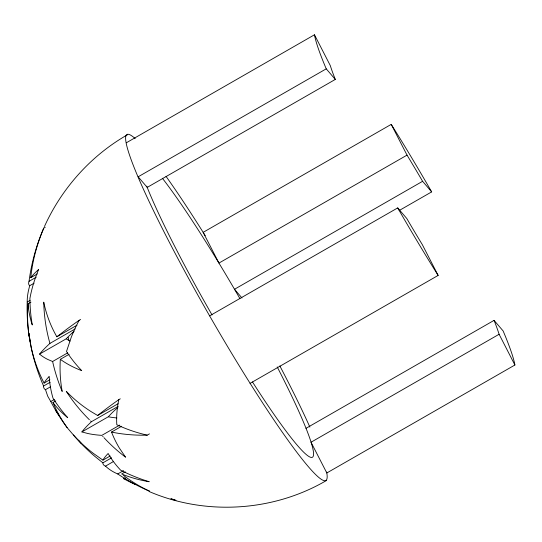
<?xml version="1.0" encoding="UTF-8"?>
<svg xmlns="http://www.w3.org/2000/svg" width="542" height="542" viewBox="0 0 542 542"><rect width="100%" height="100%" fill="white"/><g stroke="black" fill="none" stroke-linecap="round" stroke-linejoin="round"><path stroke-width="0.81" d="M45.257 227.213L43.8 228.047A194.205 189.924 -56 0 0 29.038 281.325L28.726 282.389A161.326 20.406 -29.2 0 0 29.756 285.668A170.628 69.41 -32.3 0 0 27.208 302.009C26.687 317.517 28.028 333.086 31.361 348.242A196.109 191.787 -56 0 0 43.597 386.019A198.623 25.122 -29.2 0 0 45.501 389.678L47.703 396.155L50.772 401.534A197.518 194.232 0.8 0 0 67.127 427.611L73.394 434.962A197.972 193.609 -56 0 0 95.026 456.533L102.851 462.821M30.955 302.118L28.055 303.777L27.71 309.292A197.335 161.347 -22.2 0 0 29.139 336.365M44.43 226.542C61.741 188.27 91.07 155.452 127.634 134.66M30.216 341.69L28.807 333.201L31.361 348.242A192.173 164.66 -38.9 0 0 44.078 383.079L44.695 382.015A198.467 20.657 -29.3 0 1 48.563 377.13L49.159 376.487L49.315 378.458A196.441 139.294 -24.4 0 0 53.008 398.201A191.685 174.294 -41.7 0 0 67.696 417.665A196.8 129.85 -34.6 0 1 52.953 402.543L55.806 400.904M119.802 425.057L101.855 435.355L100.588 435.273A199.524 81.158 -32.3 0 1 87.533 433.431L81.903 431.933L108.312 416.771L111.577 413.322A166.306 21.036 -29.2 0 1 117.878 407.448M118.224 406.324L91.415 421.71L88.014 425.023A194.395 24.586 -29.2 0 0 81.903 431.933M67.662 352.862L52.615 361.5L48.021 359.563A184.239 74.945 -32.3 0 1 39.586 354.102A194.659 24.62 -29.2 0 1 49.932 343.404A166.333 162.661 -56 0 1 43.739 302.158A151.645 129.931 -38.9 0 0 56.849 336.772L66.666 329.279A193.907 20.183 -29.3 0 1 79.146 320.302L80.602 319.468M126.388 142.749L314.468 34.783L330.268 65.528A172.275 16.158 60.1 0 0 335.302 79.423L147.221 187.39L138.156 176.807L326.237 68.841A199.524 18.713 60.1 0 1 314.468 34.783M43.8 228.047A175.249 150.154 -38.9 0 0 30.745 277.68L37.33 273.906M29.038 281.325L36.226 277.199M29.756 285.668L34.105 283.175M27.208 302.009L30.081 300.363M391.229 124.375L203.155 232.342L218.948 263.08L407.028 155.12L391.229 124.375A199.524 18.713 60.1 0 1 431.662 191.888L399.163 210.54M56.849 336.772L76.978 325.22M49.932 343.404L75.135 328.94M39.586 354.102L66.246 338.797A166.618 21.077 -29.2 0 1 74.098 331.23M52.615 361.5A177.851 174.897 0.8 0 0 62.194 391.459A186.434 152.438 -22.2 0 1 60.331 359.326L69.132 354.278M44.078 383.079L49.864 379.759M43.597 386.019L50.169 382.246M45.501 389.678L50.521 386.798M431.662 191.888L422.597 181.306L234.517 289.265L241.983 297.985M50.772 401.534L54.39 399.461M209.625 315.871L397.706 207.904L406.771 218.487A172.275 16.158 60.1 0 0 422.34 244.679L438.139 275.417L250.058 383.377M89.383 419.738L89.247 419.61A172.261 168.46 -56 0 1 66.293 391.331A177.681 152.241 -38.9 0 0 91.584 411.906L97.628 415.484A195.1 20.311 -29.3 0 1 118.813 399.65L120.27 398.817M97.628 415.484L118.095 403.736M103.983 437.699L104.125 437.848A165.54 162.783 0.8 0 0 125.568 457.204L119.457 448.193A153.447 125.466 -22.2 0 1 111.53 432.062L121.632 426.263M73.394 434.962A199.273 170.744 -38.9 0 0 93.156 453.234L102.933 460.144L110.168 455.991M111.53 432.062A195.073 128.711 -34.6 0 0 147.221 435.158L149.423 433.891M111.638 457.807L102.878 462.841A183.982 23.272 -29.2 0 0 104.87 465.829L106.056 466.621A187.81 76.395 -32.3 0 0 117.729 473.952A193.311 190.1 0.8 0 0 149.504 491.174A175.879 143.806 -22.2 0 1 123.501 475.388M105.534 466.127L113.407 461.554M117.729 473.952L123.542 470.619M125.324 471.845L121.665 473.952A196.434 129.613 -34.6 0 0 149.206 481.73A198.318 180.323 -41.7 0 1 120.683 470.205A168.481 119.47 -24.4 0 1 108.136 453.485A184.605 19.214 -29.3 0 0 102.933 460.144M134.951 484.324A184.93 131.137 -24.4 0 1 123.623 478.627L125.08 477.793M305.986 428.336L494.067 320.369L503.132 330.952A199.524 18.713 60.1 0 1 514.9 365.01L326.819 472.97L311.02 442.231L499.101 334.265A172.275 16.158 60.1 0 0 494.067 320.369M326.399 480.524C273.331 511.655 205.628 515.848 149.131 491.519M56.639 410.877L55.501 410.247L58.035 414.02A199.219 141.266 -24.4 0 0 59.227 415.667M91.415 421.71L90.602 420.931M103.129 436.764L102.702 436.296M326.237 68.841L335.302 79.423M499.101 334.265L514.9 365.01M28.055 303.777L28.245 305.912A172.661 113.922 -34.6 0 0 32.276 324.943A179.741 163.433 -41.7 0 1 29.912 299.035L29.905 298.412A195.344 138.522 -24.4 0 1 38.597 269.503A160.114 16.666 -29.3 0 0 30.745 277.68M326.657 472.089A199.524 18.713 60.1 0 1 210.459 317.321A199.524 18.713 60.1 0 1 135.182 138.583M166.021 176.346A199.524 18.713 60.1 0 1 205.235 235.668M279.855 365.938A199.524 18.713 60.1 0 1 309.882 427.096M438.139 275.417A199.524 18.713 60.1 0 1 397.706 207.904M407.028 155.12A172.275 16.158 60.1 0 1 422.597 181.306M277.199 366.907A172.275 16.158 60.1 0 1 312.402 457.252A172.275 16.158 60.1 0 1 252.477 381.947M212.037 314.936A172.275 16.158 60.1 0 1 146.746 186.191M162.376 178.264A172.275 16.158 60.1 0 1 239.923 298.601M60.331 359.326A170.595 112.56 -34.6 0 0 81.727 370.633A150.012 136.401 -41.7 0 1 66.51 351.473L71.212 337.395A190.323 134.958 -24.4 0 1 79.146 320.302M70.02 341.081A154.314 62.77 -32.3 0 1 66.246 338.797M147.221 435.158A171.441 155.893 -41.7 0 1 116.794 424.732A153.718 109.003 -24.4 0 1 118.813 399.65M116.848 417.929A172.275 70.074 -32.3 0 1 108.339 416.778M171.407 498.796A168.975 111.489 -34.6 0 0 175.954 500.408A191.014 173.684 -41.7 0 1 170.805 498.823M125.5 478.938A174.178 18.13 -29.3 0 1 123.623 478.627M81.449 443.674A198.751 180.716 -41.7 0 1 78.502 440.165M67.127 427.611A196.563 160.717 -22.2 0 1 52.953 402.543M68.875 340.159A163.596 160.872 0.8 0 1 68.102 337.246"/></g></svg>
